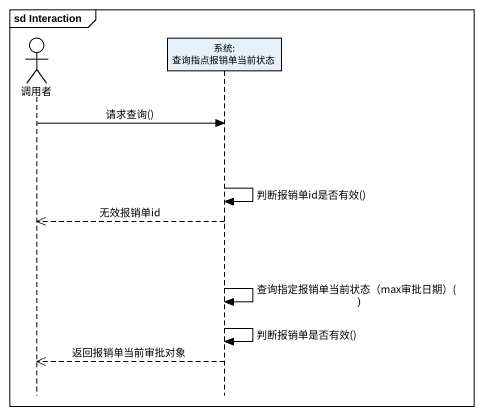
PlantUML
@startuml
mainframe sd Interaction
hide footbox
actor 调用者
participant "系统: 查询指点报销单当前状态" as 系统_查询指点报销单当前状态

调用者 -> 系统_查询指点报销单当前状态 : 请求查询()
系统_查询指点报销单当前状态 -> 系统_查询指点报销单当前状态 : 判断报销单id是否有效()
系统_查询指点报销单当前状态 -->> 调用者 : 无效报销单id
系统_查询指点报销单当前状态 -> 系统_查询指点报销单当前状态 : 查询指定报销单当前状态（max审批日期）()
系统_查询指点报销单当前状态 -> 系统_查询指点报销单当前状态 : 判断报销单是否有效()
系统_查询指点报销单当前状态 -->> 调用者 : 返回报销单当前审批对象
@enduml
